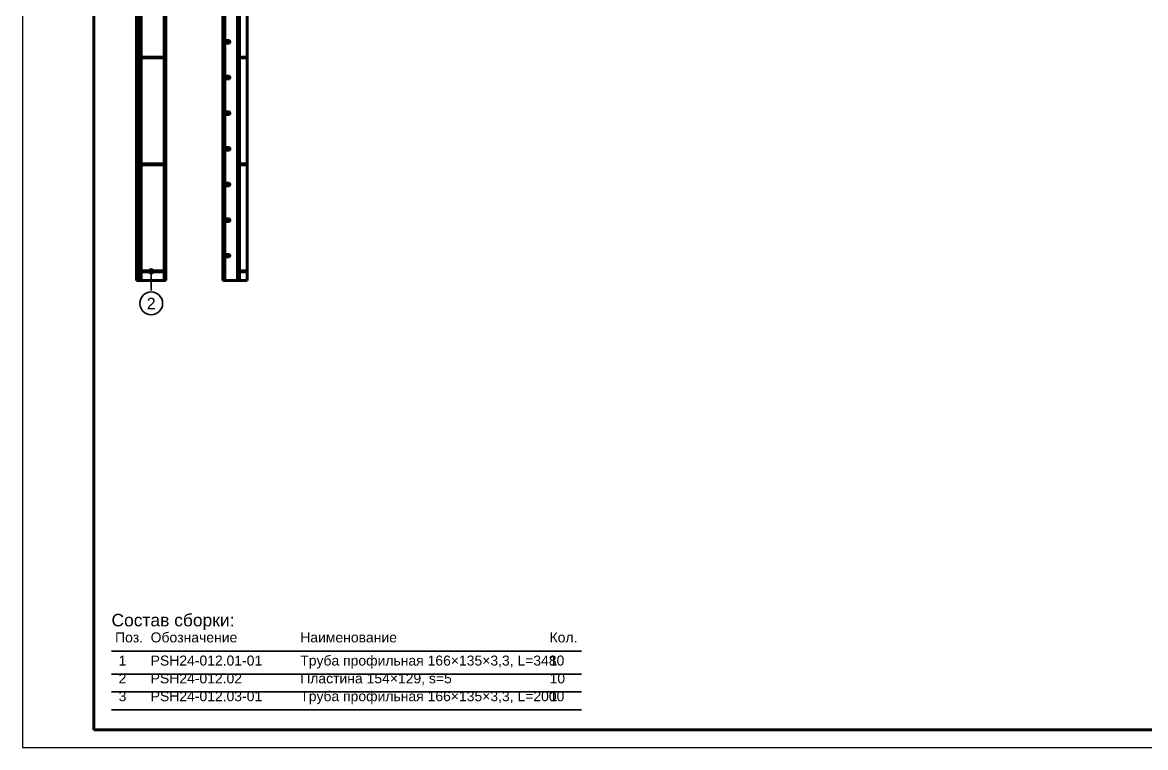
# Model space of a CAD drawing. Header units: millimetres. Extents: x 0 to 599, y 0 to 420.
# Drawn here: x 0 to 315.3, y 0 to 203.4 of the extents above; entities that cross this region are included whole.
import ezdxf
from ezdxf.enums import TextEntityAlignment as Align

# ---------------------------------------------------------------- set-up
doc = ezdxf.new("R2010")
doc.units = ezdxf.units.MM
doc.styles.add('GOST', font='Arial')

msp = doc.modelspace()

# ---------------------------------------------------------------- linework, layer by layer
at = {"color": 1, "lineweight": 70}
for p, q in [((32, 305), (32, 131)), ((32.5, 305), (32.5, 131)), ((33.3, 305), (33.3, 131)), ((40.05, 305), (40.05, 131)), ((40.3, 131), (40.3, 305)), ((60.4, 305), (60.4, 131)), ((60.9, 305), (60.9, 131)), ((39.8, 193.75), (39.8, 223.5)), ((63.05, 223.5), (63.05, 193.75)), ((32, 207.64), (32, 198.36)), ((56.3, 207.64), (56.3, 198.36)), ((56.8, 207.64), (56.8, 198.36)), ((32, 197.64), (32, 188.36)), ((56.3, 198.36), (56.3, 198.36)), ((56.3, 198.36), (56.3, 198.36)), ((56.3, 198.36), (56.3, 198.35)), ((56.3, 198.36), (56.3, 198.36)), ((56.3, 198.36), (56.31, 198.36)), ((56.3, 198.35), (56.3, 198.35)), ((56.3, 198.35), (56.3, 198.34)), ((56.3, 198.34), (56.3, 198.33)), ((56.3, 198.33), (56.3, 198.32)), ((56.3, 198.32), (56.3, 198.3)), ((56.3, 198.3), (56.3, 198.29)), ((56.3, 198.29), (56.3, 198.28)), ((56.3, 198.28), (56.3, 198.26)), ((56.3, 198.26), (56.3, 198.24)), ((56.3, 198.24), (56.3, 198.23)), ((56.3, 198.23), (56.3, 198.21)), ((56.3, 197.79), (56.3, 198.21)), ((56.3, 198.21), (56.55, 198.21)), ((56.3, 197.79), (56.3, 197.77)), ((56.55, 197.79), (56.3, 197.79)), ((56.3, 197.77), (56.3, 197.76)), ((56.3, 197.76), (56.3, 197.74)), ((56.3, 197.74), (56.3, 197.72)), ((56.3, 197.72), (56.3, 197.71)), ((56.3, 197.71), (56.3, 197.7)), ((56.3, 197.7), (56.3, 197.68)), ((56.3, 197.68), (56.3, 197.67)), ((56.3, 197.67), (56.3, 197.66)), ((56.3, 197.66), (56.3, 197.65)), ((56.3, 197.65), (56.3, 197.65)), ((56.3, 197.65), (56.3, 197.64)), ((56.3, 197.64), (56.3, 197.64)), ((56.3, 197.64), (56.3, 197.64)), ((56.31, 197.64), (56.3, 197.64)), ((56.3, 197.64), (56.3, 197.64)), ((56.3, 197.64), (56.3, 188.36)), ((56.31, 198.36), (56.33, 198.36)), ((56.33, 197.64), (56.31, 197.64)), ((56.33, 198.36), (56.35, 198.36)), ((56.35, 197.64), (56.33, 197.64)), ((56.35, 198.36), (56.38, 198.36)), ((56.38, 197.64), (56.35, 197.64)), ((56.38, 198.36), (56.41, 198.36)), ((56.41, 197.64), (56.38, 197.64)), ((56.41, 198.36), (56.45, 198.36)), ((56.45, 197.64), (56.41, 197.64)), ((56.45, 198.36), (56.49, 198.36)), ((56.49, 197.64), (56.45, 197.64)), ((56.49, 198.36), (56.53, 198.36)), ((56.53, 197.64), (56.49, 197.64)), ((56.53, 198.36), (56.58, 198.36)), ((56.58, 197.64), (56.53, 197.64)), ((56.55, 198.35), (56.55, 198.36)), ((56.55, 198.36), (56.55, 198.36)), ((56.55, 198.36), (56.55, 198.36)), ((56.55, 198.34), (56.55, 198.35)), ((56.55, 198.35), (56.55, 198.35)), ((56.55, 198.33), (56.55, 198.34)), ((56.55, 198.32), (56.55, 198.33)), ((56.55, 198.3), (56.55, 198.32)), ((56.55, 198.29), (56.55, 198.3)), ((56.55, 198.28), (56.55, 198.29)), ((56.55, 198.26), (56.55, 198.28)), ((56.55, 198.24), (56.55, 198.26)), ((56.55, 198.23), (56.55, 198.24)), ((56.55, 198.21), (56.55, 198.23)), ((56.55, 198.21), (56.55, 197.79)), ((56.55, 197.77), (56.55, 197.79)), ((56.55, 197.76), (56.55, 197.77)), ((56.55, 197.74), (56.55, 197.76)), ((56.55, 197.72), (56.55, 197.74)), ((56.55, 197.71), (56.55, 197.72)), ((56.55, 197.7), (56.55, 197.71)), ((56.55, 197.68), (56.55, 197.7)), ((56.55, 197.67), (56.55, 197.68)), ((56.55, 197.66), (56.55, 197.67)), ((56.55, 197.65), (56.55, 197.66)), ((56.55, 197.64), (56.55, 197.65)), ((56.55, 197.65), (56.55, 197.65)), ((56.55, 197.64), (56.55, 197.64)), ((56.55, 197.64), (56.55, 197.64)), ((56.58, 198.36), (56.63, 198.36)), ((56.63, 197.64), (56.58, 197.64)), ((56.63, 198.36), (56.69, 198.36)), ((56.69, 197.64), (56.63, 197.64)), ((56.69, 198.36), (56.74, 198.36)), ((56.74, 197.64), (56.69, 197.64)), ((56.74, 198.36), (56.8, 198.36)), ((56.8, 197.64), (56.74, 197.64)), ((56.8, 198.36), (58.1, 198.36)), ((56.8, 197.64), (56.8, 198.36)), ((58.1, 197.64), (56.8, 197.64)), ((56.8, 197.64), (56.8, 188.36)), ((58.1, 198.36), (58.17, 198.27)), ((58.17, 197.73), (58.1, 197.64)), ((58.17, 198.27), (58.22, 198.17)), ((58.22, 197.83), (58.17, 197.73)), ((58.22, 198.17), (58.25, 198.06)), ((58.25, 197.94), (58.22, 197.83)), ((58.25, 198.06), (58.25, 197.94)), ((33.3, 193.75), (33.71, 193.75)), ((33.3, 193.5), (33.71, 193.5)), ((33.71, 193.75), (34.12, 193.75)), ((33.71, 193.5), (34.12, 193.5)), ((34.12, 193.75), (34.52, 193.75)), ((34.12, 193.5), (34.52, 193.5)), ((34.52, 193.75), (34.93, 193.75)), ((34.52, 193.5), (34.93, 193.5)), ((34.93, 193.75), (35.32, 193.75)), ((34.93, 193.5), (35.32, 193.5)), ((35.32, 193.75), (35.71, 193.75)), ((35.32, 193.5), (35.71, 193.5)), ((35.71, 193.75), (36.09, 193.75)), ((35.71, 193.5), (36.09, 193.5)), ((36.09, 193.75), (36.45, 193.75)), ((36.09, 193.5), (36.45, 193.5)), ((36.45, 193.75), (36.81, 193.75)), ((36.45, 193.5), (36.81, 193.5)), ((36.81, 193.75), (37.15, 193.75)), ((36.81, 193.5), (37.15, 193.5)), ((37.15, 193.75), (37.48, 193.75)), ((37.15, 193.5), (37.48, 193.5)), ((37.48, 193.75), (37.79, 193.75)), ((37.48, 193.5), (37.79, 193.5)), ((37.79, 193.75), (38.08, 193.75)), ((37.79, 193.5), (38.08, 193.5)), ((38.08, 193.75), (38.36, 193.75)), ((38.08, 193.5), (38.36, 193.5)), ((38.36, 193.75), (38.38, 193.75)), ((38.36, 193.5), (38.36, 193.75)), ((38.38, 193.5), (38.36, 193.5)), ((38.38, 193.75), (38.4, 193.75)), ((38.4, 193.5), (38.38, 193.5)), ((38.4, 193.75), (38.42, 193.75)), ((38.42, 193.5), (38.4, 193.5)), ((38.42, 193.75), (38.45, 193.75)), ((38.45, 193.5), (38.42, 193.5)), ((38.45, 193.75), (38.47, 193.75)), ((38.47, 193.5), (38.45, 193.5)), ((38.47, 193.75), (38.5, 193.75)), ((38.5, 193.5), (38.47, 193.5)), ((38.5, 193.75), (38.53, 193.75)), ((38.53, 193.5), (38.5, 193.5)), ((38.53, 193.75), (38.56, 193.75)), ((38.56, 193.5), (38.53, 193.5)), ((38.56, 193.75), (38.58, 193.75)), ((38.58, 193.5), (38.56, 193.5)), ((38.58, 193.75), (38.61, 193.75)), ((38.61, 193.5), (38.58, 193.5)), ((38.61, 193.75), (38.65, 193.75)), ((38.65, 193.5), (38.61, 193.5)), ((38.65, 193.75), (38.68, 193.75)), ((38.68, 193.5), (38.65, 193.5)), ((38.68, 193.75), (38.71, 193.75)), ((38.71, 193.5), (38.68, 193.5)), ((38.71, 193.75), (38.74, 193.75)), ((38.74, 193.5), (38.71, 193.5)), ((38.74, 193.75), (39.75, 193.75)), ((38.74, 193.75), (38.74, 193.5)), ((38.74, 193.5), (39.75, 193.5)), ((39.75, 193.75), (39.78, 193.75)), ((39.75, 193.5), (39.75, 193.75)), ((39.78, 193.5), (39.75, 193.5)), ((39.78, 193.75), (39.81, 193.75)), ((39.81, 193.5), (39.78, 193.5)), ((39.8, 163.75), (39.8, 193.5)), ((39.81, 193.75), (39.83, 193.75)), ((39.83, 193.5), (39.81, 193.5)), ((39.83, 193.75), (39.86, 193.75)), ((39.86, 193.5), (39.83, 193.5)), ((39.86, 193.75), (39.88, 193.75)), ((39.88, 193.5), (39.86, 193.5)), ((39.88, 193.75), (39.91, 193.75)), ((39.91, 193.5), (39.88, 193.5)), ((39.91, 193.75), (39.93, 193.75)), ((39.93, 193.5), (39.91, 193.5)), ((39.93, 193.75), (39.95, 193.75)), ((39.95, 193.5), (39.93, 193.5)), ((39.95, 193.75), (39.96, 193.75)), ((39.96, 193.5), (39.95, 193.5)), ((39.96, 193.75), (39.98, 193.75)), ((39.98, 193.5), (39.96, 193.5)), ((39.98, 193.75), (39.99, 193.75)), ((39.99, 193.5), (39.98, 193.5)), ((39.99, 193.75), (39.99, 193.75)), ((39.99, 193.75), (40, 193.75)), ((40, 193.5), (39.99, 193.5)), ((39.99, 193.5), (39.99, 193.5)), ((40, 193.75), (40, 193.75)), ((40, 193.75), (40, 193.5)), ((40, 193.5), (40, 193.5)), ((60.9, 193.75), (60.99, 193.75)), ((60.9, 193.5), (60.99, 193.5)), ((60.99, 193.75), (61.08, 193.75)), ((60.99, 193.5), (61.08, 193.5)), ((61.08, 193.75), (61.18, 193.75)), ((61.08, 193.5), (61.18, 193.5)), ((61.18, 193.75), (61.3, 193.75)), ((61.18, 193.5), (61.3, 193.5)), ((61.3, 193.75), (61.42, 193.75)), ((61.3, 193.5), (61.42, 193.5)), ((61.42, 193.75), (61.55, 193.75)), ((61.42, 193.5), (61.55, 193.5)), ((61.55, 193.75), (61.69, 193.75)), ((61.55, 193.5), (61.69, 193.5)), ((61.69, 193.75), (61.83, 193.75)), ((61.69, 193.5), (61.83, 193.5)), ((61.83, 193.75), (61.99, 193.75)), ((61.83, 193.5), (61.99, 193.5)), ((61.99, 193.75), (62.15, 193.75)), ((61.99, 193.5), (62.15, 193.5)), ((62.15, 193.75), (62.32, 193.75)), ((62.15, 193.5), (62.32, 193.5)), ((62.32, 193.75), (62.5, 193.75)), ((62.32, 193.5), (62.5, 193.5)), ((62.5, 193.75), (62.68, 193.75)), ((62.5, 193.5), (62.68, 193.5)), ((62.68, 193.75), (62.87, 193.75)), ((62.68, 193.5), (62.87, 193.5)), ((62.87, 193.75), (62.9, 193.75)), ((62.87, 193.5), (62.87, 193.75)), ((62.9, 193.5), (62.87, 193.5)), ((62.9, 193.75), (62.92, 193.75)), ((62.92, 193.5), (62.9, 193.5)), ((62.92, 193.75), (62.94, 193.75)), ((62.94, 193.5), (62.92, 193.5)), ((62.94, 193.75), (62.96, 193.75)), ((62.96, 193.5), (62.94, 193.5)), ((62.96, 193.75), (62.97, 193.75)), ((62.97, 193.5), (62.96, 193.5)), ((62.97, 193.75), (62.99, 193.75)), ((62.99, 193.5), (62.97, 193.5)), ((62.99, 193.75), (63, 193.75)), ((63, 193.5), (62.99, 193.5)), ((63, 193.75), (63.02, 193.75)), ((63.02, 193.5), (63, 193.5)), ((63.02, 193.75), (63.03, 193.75)), ((63.03, 193.5), (63.02, 193.5)), ((63.03, 193.75), (63.03, 193.75)), ((63.03, 193.75), (63.04, 193.75)), ((63.04, 193.5), (63.03, 193.5)), ((63.03, 193.5), (63.03, 193.5)), ((63.04, 193.75), (63.05, 193.75)), ((63.05, 193.5), (63.04, 193.5)), ((63.05, 193.75), (63.05, 193.75)), ((63.05, 193.75), (63.05, 193.75)), ((63.05, 193.75), (63.05, 193.5)), ((63.05, 193.5), (63.05, 163.75)), ((63.05, 193.5), (63.05, 193.5)), ((63.05, 193.5), (63.05, 193.5)), ((32, 187.64), (32, 178.36)), ((56.3, 188.36), (56.3, 188.36)), ((56.3, 188.36), (56.3, 188.36)), ((56.3, 188.36), (56.3, 188.35)), ((56.3, 188.36), (56.3, 188.36)), ((56.3, 188.36), (56.31, 188.36)), ((56.3, 188.35), (56.3, 188.35)), ((56.3, 188.35), (56.3, 188.34)), ((56.3, 188.34), (56.3, 188.33)), ((56.3, 188.33), (56.3, 188.32)), ((56.3, 188.32), (56.3, 188.3)), ((56.3, 188.3), (56.3, 188.29)), ((56.3, 188.29), (56.3, 188.28)), ((56.3, 188.28), (56.3, 188.26)), ((56.3, 188.26), (56.3, 188.24)), ((56.3, 188.24), (56.3, 188.23)), ((56.3, 188.23), (56.3, 188.21)), ((56.3, 187.79), (56.3, 188.21)), ((56.3, 188.21), (56.55, 188.21)), ((56.3, 187.79), (56.3, 187.77)), ((56.55, 187.79), (56.3, 187.79)), ((56.3, 187.77), (56.3, 187.76)), ((56.3, 187.76), (56.3, 187.74)), ((56.3, 187.74), (56.3, 187.72)), ((56.3, 187.72), (56.3, 187.71)), ((56.3, 187.71), (56.3, 187.7)), ((56.3, 187.7), (56.3, 187.68)), ((56.3, 187.68), (56.3, 187.67)), ((56.3, 187.67), (56.3, 187.66)), ((56.3, 187.66), (56.3, 187.65)), ((56.3, 187.65), (56.3, 187.65)), ((56.3, 187.65), (56.3, 187.64)), ((56.3, 187.64), (56.3, 187.64)), ((56.3, 187.64), (56.3, 187.64)), ((56.31, 187.64), (56.3, 187.64)), ((56.3, 187.64), (56.3, 187.64)), ((56.3, 187.64), (56.3, 178.36)), ((56.31, 188.36), (56.33, 188.36)), ((56.33, 187.64), (56.31, 187.64)), ((56.33, 188.36), (56.35, 188.36)), ((56.35, 187.64), (56.33, 187.64)), ((56.35, 188.36), (56.38, 188.36)), ((56.38, 187.64), (56.35, 187.64)), ((56.38, 188.36), (56.41, 188.36)), ((56.41, 187.64), (56.38, 187.64)), ((56.41, 188.36), (56.45, 188.36)), ((56.45, 187.64), (56.41, 187.64)), ((56.45, 188.36), (56.49, 188.36)), ((56.49, 187.64), (56.45, 187.64)), ((56.49, 188.36), (56.53, 188.36)), ((56.53, 187.64), (56.49, 187.64)), ((56.53, 188.36), (56.58, 188.36)), ((56.58, 187.64), (56.53, 187.64)), ((56.55, 188.35), (56.55, 188.36)), ((56.55, 188.36), (56.55, 188.36)), ((56.55, 188.36), (56.55, 188.36)), ((56.55, 188.34), (56.55, 188.35)), ((56.55, 188.35), (56.55, 188.35)), ((56.55, 188.33), (56.55, 188.34)), ((56.55, 188.32), (56.55, 188.33)), ((56.55, 188.3), (56.55, 188.32)), ((56.55, 188.29), (56.55, 188.3)), ((56.55, 188.28), (56.55, 188.29)), ((56.55, 188.26), (56.55, 188.28)), ((56.55, 188.24), (56.55, 188.26)), ((56.55, 188.23), (56.55, 188.24)), ((56.55, 188.21), (56.55, 188.23)), ((56.55, 188.21), (56.55, 187.79)), ((56.55, 187.77), (56.55, 187.79)), ((56.55, 187.76), (56.55, 187.77)), ((56.55, 187.74), (56.55, 187.76)), ((56.55, 187.72), (56.55, 187.74)), ((56.55, 187.71), (56.55, 187.72)), ((56.55, 187.7), (56.55, 187.71)), ((56.55, 187.68), (56.55, 187.7)), ((56.55, 187.67), (56.55, 187.68)), ((56.55, 187.66), (56.55, 187.67)), ((56.55, 187.65), (56.55, 187.66)), ((56.55, 187.64), (56.55, 187.65)), ((56.55, 187.65), (56.55, 187.65)), ((56.55, 187.64), (56.55, 187.64)), ((56.55, 187.64), (56.55, 187.64)), ((56.58, 188.36), (56.63, 188.36)), ((56.63, 187.64), (56.58, 187.64)), ((56.63, 188.36), (56.69, 188.36)), ((56.69, 187.64), (56.63, 187.64)), ((56.69, 188.36), (56.74, 188.36)), ((56.74, 187.64), (56.69, 187.64)), ((56.74, 188.36), (56.8, 188.36)), ((56.8, 187.64), (56.74, 187.64)), ((56.8, 188.36), (58.1, 188.36)), ((56.8, 187.64), (56.8, 188.36)), ((58.1, 187.64), (56.8, 187.64)), ((56.8, 187.64), (56.8, 178.36)), ((58.1, 188.36), (58.17, 188.27)), ((58.17, 187.73), (58.1, 187.64)), ((58.17, 188.27), (58.22, 188.17)), ((58.22, 187.83), (58.17, 187.73)), ((58.22, 188.17), (58.25, 188.06)), ((58.25, 187.94), (58.22, 187.83)), ((58.25, 188.06), (58.25, 187.94)), ((32, 177.64), (32, 168.36)), ((56.3, 178.36), (56.3, 178.36)), ((56.3, 178.36), (56.3, 178.36)), ((56.3, 178.36), (56.3, 178.35)), ((56.3, 178.36), (56.3, 178.36)), ((56.3, 178.36), (56.31, 178.36)), ((56.3, 178.35), (56.3, 178.35)), ((56.3, 178.35), (56.3, 178.34)), ((56.3, 178.34), (56.3, 178.33)), ((56.3, 178.33), (56.3, 178.32)), ((56.3, 178.32), (56.3, 178.3)), ((56.3, 178.3), (56.3, 178.29)), ((56.3, 178.29), (56.3, 178.28)), ((56.3, 178.28), (56.3, 178.26)), ((56.3, 178.26), (56.3, 178.24)), ((56.3, 178.24), (56.3, 178.23)), ((56.3, 178.23), (56.3, 178.21)), ((56.3, 177.79), (56.3, 178.21)), ((56.3, 178.21), (56.55, 178.21)), ((56.3, 177.79), (56.3, 177.77)), ((56.55, 177.79), (56.3, 177.79)), ((56.3, 177.77), (56.3, 177.76)), ((56.3, 177.76), (56.3, 177.74)), ((56.3, 177.74), (56.3, 177.72)), ((56.3, 177.72), (56.3, 177.71)), ((56.3, 177.71), (56.3, 177.7)), ((56.3, 177.7), (56.3, 177.68)), ((56.3, 177.68), (56.3, 177.67)), ((56.3, 177.67), (56.3, 177.66)), ((56.3, 177.66), (56.3, 177.65)), ((56.3, 177.65), (56.3, 177.65)), ((56.3, 177.65), (56.3, 177.64)), ((56.3, 177.64), (56.3, 177.64)), ((56.3, 177.64), (56.3, 177.64)), ((56.31, 177.64), (56.3, 177.64)), ((56.3, 177.64), (56.3, 177.64)), ((56.3, 177.64), (56.3, 168.36)), ((56.31, 178.36), (56.33, 178.36)), ((56.33, 177.64), (56.31, 177.64)), ((56.33, 178.36), (56.35, 178.36)), ((56.35, 177.64), (56.33, 177.64)), ((56.35, 178.36), (56.38, 178.36)), ((56.38, 177.64), (56.35, 177.64)), ((56.38, 178.36), (56.41, 178.36)), ((56.41, 177.64), (56.38, 177.64)), ((56.41, 178.36), (56.45, 178.36)), ((56.45, 177.64), (56.41, 177.64)), ((56.45, 178.36), (56.49, 178.36)), ((56.49, 177.64), (56.45, 177.64)), ((56.49, 178.36), (56.53, 178.36)), ((56.53, 177.64), (56.49, 177.64)), ((56.53, 178.36), (56.58, 178.36)), ((56.58, 177.64), (56.53, 177.64)), ((56.55, 178.35), (56.55, 178.36)), ((56.55, 178.36), (56.55, 178.36)), ((56.55, 178.36), (56.55, 178.36)), ((56.55, 178.34), (56.55, 178.35)), ((56.55, 178.35), (56.55, 178.35)), ((56.55, 178.33), (56.55, 178.34)), ((56.55, 178.32), (56.55, 178.33)), ((56.55, 178.3), (56.55, 178.32)), ((56.55, 178.29), (56.55, 178.3)), ((56.55, 178.28), (56.55, 178.29)), ((56.55, 178.26), (56.55, 178.28)), ((56.55, 178.24), (56.55, 178.26)), ((56.55, 178.23), (56.55, 178.24)), ((56.55, 178.21), (56.55, 178.23)), ((56.55, 178.21), (56.55, 177.79)), ((56.55, 177.77), (56.55, 177.79)), ((56.55, 177.76), (56.55, 177.77)), ((56.55, 177.74), (56.55, 177.76)), ((56.55, 177.72), (56.55, 177.74)), ((56.55, 177.71), (56.55, 177.72)), ((56.55, 177.7), (56.55, 177.71)), ((56.55, 177.68), (56.55, 177.7)), ((56.55, 177.67), (56.55, 177.68)), ((56.55, 177.66), (56.55, 177.67)), ((56.55, 177.65), (56.55, 177.66)), ((56.55, 177.64), (56.55, 177.65)), ((56.55, 177.65), (56.55, 177.65)), ((56.55, 177.64), (56.55, 177.64)), ((56.55, 177.64), (56.55, 177.64)), ((56.58, 178.36), (56.63, 178.36)), ((56.63, 177.64), (56.58, 177.64)), ((56.63, 178.36), (56.69, 178.36)), ((56.69, 177.64), (56.63, 177.64)), ((56.69, 178.36), (56.74, 178.36)), ((56.74, 177.64), (56.69, 177.64)), ((56.74, 178.36), (56.8, 178.36)), ((56.8, 177.64), (56.74, 177.64)), ((56.8, 178.36), (58.1, 178.36)), ((56.8, 177.64), (56.8, 178.36)), ((58.1, 177.64), (56.8, 177.64)), ((56.8, 177.64), (56.8, 168.36)), ((58.1, 178.36), (58.17, 178.27)), ((58.17, 177.73), (58.1, 177.64)), ((58.17, 178.27), (58.22, 178.17)), ((58.22, 177.83), (58.17, 177.73)), ((58.22, 178.17), (58.25, 178.06)), ((58.25, 177.94), (58.22, 177.83)), ((58.25, 178.06), (58.25, 177.94)), ((32, 167.64), (32, 158.36)), ((56.3, 168.36), (56.3, 168.36)), ((56.3, 168.36), (56.3, 168.36)), ((56.3, 168.36), (56.3, 168.35)), ((56.3, 168.36), (56.3, 168.36)), ((56.3, 168.36), (56.31, 168.36)), ((56.3, 168.35), (56.3, 168.35)), ((56.3, 168.35), (56.3, 168.34)), ((56.3, 168.34), (56.3, 168.33)), ((56.3, 168.33), (56.3, 168.32)), ((56.3, 168.32), (56.3, 168.3)), ((56.3, 168.3), (56.3, 168.29)), ((56.3, 168.29), (56.3, 168.28)), ((56.3, 168.28), (56.3, 168.26)), ((56.3, 168.26), (56.3, 168.24)), ((56.3, 168.24), (56.3, 168.23)), ((56.3, 168.23), (56.3, 168.21)), ((56.3, 167.79), (56.3, 168.21)), ((56.3, 168.21), (56.55, 168.21)), ((56.3, 167.79), (56.3, 167.77)), ((56.55, 167.79), (56.3, 167.79)), ((56.3, 167.77), (56.3, 167.76)), ((56.3, 167.76), (56.3, 167.74)), ((56.3, 167.74), (56.3, 167.72)), ((56.3, 167.72), (56.3, 167.71)), ((56.3, 167.71), (56.3, 167.7)), ((56.3, 167.7), (56.3, 167.68)), ((56.3, 167.68), (56.3, 167.67)), ((56.3, 167.67), (56.3, 167.66)), ((56.3, 167.66), (56.3, 167.65)), ((56.3, 167.65), (56.3, 167.65)), ((56.3, 167.65), (56.3, 167.64)), ((56.3, 167.64), (56.3, 167.64)), ((56.3, 167.64), (56.3, 167.64)), ((56.31, 167.64), (56.3, 167.64)), ((56.3, 167.64), (56.3, 167.64)), ((56.3, 167.64), (56.3, 158.36)), ((56.31, 168.36), (56.33, 168.36)), ((56.33, 167.64), (56.31, 167.64)), ((56.33, 168.36), (56.35, 168.36)), ((56.35, 167.64), (56.33, 167.64)), ((56.35, 168.36), (56.38, 168.36)), ((56.38, 167.64), (56.35, 167.64)), ((56.38, 168.36), (56.41, 168.36)), ((56.41, 167.64), (56.38, 167.64)), ((56.41, 168.36), (56.45, 168.36)), ((56.45, 167.64), (56.41, 167.64)), ((56.45, 168.36), (56.49, 168.36)), ((56.49, 167.64), (56.45, 167.64)), ((56.49, 168.36), (56.53, 168.36)), ((56.53, 167.64), (56.49, 167.64)), ((56.53, 168.36), (56.58, 168.36)), ((56.58, 167.64), (56.53, 167.64)), ((56.55, 168.35), (56.55, 168.36)), ((56.55, 168.36), (56.55, 168.36)), ((56.55, 168.36), (56.55, 168.36)), ((56.55, 168.34), (56.55, 168.35)), ((56.55, 168.35), (56.55, 168.35)), ((56.55, 168.33), (56.55, 168.34)), ((56.55, 168.32), (56.55, 168.33)), ((56.55, 168.3), (56.55, 168.32)), ((56.55, 168.29), (56.55, 168.3)), ((56.55, 168.28), (56.55, 168.29)), ((56.55, 168.26), (56.55, 168.28)), ((56.55, 168.24), (56.55, 168.26)), ((56.55, 168.23), (56.55, 168.24)), ((56.55, 168.21), (56.55, 168.23)), ((56.55, 168.21), (56.55, 167.79)), ((56.55, 167.77), (56.55, 167.79)), ((56.55, 167.76), (56.55, 167.77)), ((56.55, 167.74), (56.55, 167.76)), ((56.55, 167.72), (56.55, 167.74)), ((56.55, 167.71), (56.55, 167.72)), ((56.55, 167.7), (56.55, 167.71)), ((56.55, 167.68), (56.55, 167.7)), ((56.55, 167.67), (56.55, 167.68)), ((56.55, 167.66), (56.55, 167.67)), ((56.55, 167.65), (56.55, 167.66)), ((56.55, 167.64), (56.55, 167.65)), ((56.55, 167.65), (56.55, 167.65)), ((56.55, 167.64), (56.55, 167.64)), ((56.55, 167.64), (56.55, 167.64)), ((56.58, 168.36), (56.63, 168.36)), ((56.63, 167.64), (56.58, 167.64)), ((56.63, 168.36), (56.69, 168.36)), ((56.69, 167.64), (56.63, 167.64)), ((56.69, 168.36), (56.74, 168.36)), ((56.74, 167.64), (56.69, 167.64)), ((56.74, 168.36), (56.8, 168.36)), ((56.8, 167.64), (56.74, 167.64)), ((56.8, 168.36), (58.1, 168.36)), ((56.8, 167.64), (56.8, 168.36)), ((58.1, 167.64), (56.8, 167.64)), ((56.8, 167.64), (56.8, 158.36)), ((58.1, 168.36), (58.17, 168.27)), ((58.17, 167.73), (58.1, 167.64)), ((58.17, 168.27), (58.22, 168.17)), ((58.22, 167.83), (58.17, 167.73)), ((58.22, 168.17), (58.25, 168.06)), ((58.25, 167.94), (58.22, 167.83)), ((58.25, 168.06), (58.25, 167.94)), ((33.3, 163.75), (33.71, 163.75)), ((33.3, 163.5), (33.71, 163.5)), ((33.71, 163.75), (34.12, 163.75)), ((33.71, 163.5), (34.12, 163.5)), ((34.12, 163.75), (34.52, 163.75)), ((34.12, 163.5), (34.52, 163.5)), ((34.52, 163.75), (34.93, 163.75)), ((34.52, 163.5), (34.93, 163.5)), ((34.93, 163.75), (35.32, 163.75)), ((34.93, 163.5), (35.32, 163.5)), ((35.32, 163.75), (35.71, 163.75)), ((35.32, 163.5), (35.71, 163.5)), ((35.71, 163.75), (36.09, 163.75)), ((35.71, 163.5), (36.09, 163.5)), ((36.09, 163.75), (36.45, 163.75)), ((36.09, 163.5), (36.45, 163.5)), ((36.45, 163.75), (36.81, 163.75)), ((36.45, 163.5), (36.81, 163.5)), ((36.81, 163.75), (37.15, 163.75)), ((36.81, 163.5), (37.15, 163.5)), ((37.15, 163.75), (37.48, 163.75)), ((37.15, 163.5), (37.48, 163.5)), ((37.48, 163.75), (37.79, 163.75)), ((37.48, 163.5), (37.79, 163.5)), ((37.79, 163.75), (38.08, 163.75)), ((37.79, 163.5), (38.08, 163.5)), ((38.08, 163.75), (38.36, 163.75)), ((38.08, 163.5), (38.36, 163.5)), ((38.36, 163.75), (38.38, 163.75)), ((38.36, 163.5), (38.36, 163.75)), ((38.38, 163.5), (38.36, 163.5)), ((38.38, 163.75), (38.4, 163.75)), ((38.4, 163.5), (38.38, 163.5)), ((38.4, 163.75), (38.42, 163.75)), ((38.42, 163.5), (38.4, 163.5)), ((38.42, 163.75), (38.45, 163.75)), ((38.45, 163.5), (38.42, 163.5)), ((38.45, 163.75), (38.47, 163.75)), ((38.47, 163.5), (38.45, 163.5)), ((38.47, 163.75), (38.5, 163.75)), ((38.5, 163.5), (38.47, 163.5)), ((38.5, 163.75), (38.53, 163.75)), ((38.53, 163.5), (38.5, 163.5)), ((38.53, 163.75), (38.56, 163.75)), ((38.56, 163.5), (38.53, 163.5)), ((38.56, 163.75), (38.58, 163.75)), ((38.58, 163.5), (38.56, 163.5)), ((38.58, 163.75), (38.61, 163.75)), ((38.61, 163.5), (38.58, 163.5)), ((38.61, 163.75), (38.65, 163.75)), ((38.65, 163.5), (38.61, 163.5)), ((38.65, 163.75), (38.68, 163.75)), ((38.68, 163.5), (38.65, 163.5)), ((38.68, 163.75), (38.71, 163.75)), ((38.71, 163.5), (38.68, 163.5)), ((38.71, 163.75), (38.74, 163.75)), ((38.74, 163.5), (38.71, 163.5)), ((38.74, 163.75), (39.75, 163.75)), ((38.74, 163.75), (38.74, 163.5)), ((38.74, 163.5), (39.75, 163.5)), ((39.75, 163.75), (39.78, 163.75)), ((39.75, 163.5), (39.75, 163.75)), ((39.78, 163.5), (39.75, 163.5)), ((39.78, 163.75), (39.81, 163.75)), ((39.81, 163.5), (39.78, 163.5)), ((39.8, 133.75), (39.8, 163.5)), ((39.81, 163.75), (39.83, 163.75)), ((39.83, 163.5), (39.81, 163.5)), ((39.83, 163.75), (39.86, 163.75)), ((39.86, 163.5), (39.83, 163.5)), ((39.86, 163.75), (39.88, 163.75)), ((39.88, 163.5), (39.86, 163.5)), ((39.88, 163.75), (39.91, 163.75)), ((39.91, 163.5), (39.88, 163.5)), ((39.91, 163.75), (39.93, 163.75)), ((39.93, 163.5), (39.91, 163.5)), ((39.93, 163.75), (39.95, 163.75)), ((39.95, 163.5), (39.93, 163.5)), ((39.95, 163.75), (39.96, 163.75)), ((39.96, 163.5), (39.95, 163.5)), ((39.96, 163.75), (39.98, 163.75)), ((39.98, 163.5), (39.96, 163.5)), ((39.98, 163.75), (39.99, 163.75)), ((39.99, 163.5), (39.98, 163.5)), ((39.99, 163.75), (39.99, 163.75)), ((39.99, 163.75), (40, 163.75)), ((40, 163.5), (39.99, 163.5)), ((39.99, 163.5), (39.99, 163.5)), ((40, 163.75), (40, 163.75)), ((40, 163.75), (40, 163.5)), ((40, 163.5), (40, 163.5)), ((60.9, 163.75), (60.99, 163.75)), ((60.9, 163.5), (60.99, 163.5)), ((60.99, 163.75), (61.08, 163.75)), ((60.99, 163.5), (61.08, 163.5)), ((61.08, 163.75), (61.18, 163.75)), ((61.08, 163.5), (61.18, 163.5)), ((61.18, 163.75), (61.3, 163.75)), ((61.18, 163.5), (61.3, 163.5)), ((61.3, 163.75), (61.42, 163.75)), ((61.3, 163.5), (61.42, 163.5)), ((61.42, 163.75), (61.55, 163.75)), ((61.42, 163.5), (61.55, 163.5)), ((61.55, 163.75), (61.69, 163.75)), ((61.55, 163.5), (61.69, 163.5)), ((61.69, 163.75), (61.83, 163.75)), ((61.69, 163.5), (61.83, 163.5)), ((61.83, 163.75), (61.99, 163.75)), ((61.83, 163.5), (61.99, 163.5)), ((61.99, 163.75), (62.15, 163.75)), ((61.99, 163.5), (62.15, 163.5)), ((62.15, 163.75), (62.32, 163.75)), ((62.15, 163.5), (62.32, 163.5)), ((62.32, 163.75), (62.5, 163.75)), ((62.32, 163.5), (62.5, 163.5)), ((62.5, 163.75), (62.68, 163.75)), ((62.5, 163.5), (62.68, 163.5)), ((62.68, 163.75), (62.87, 163.75)), ((62.68, 163.5), (62.87, 163.5)), ((62.87, 163.75), (62.9, 163.75)), ((62.87, 163.5), (62.87, 163.75)), ((62.9, 163.5), (62.87, 163.5)), ((62.9, 163.75), (62.92, 163.75)), ((62.92, 163.5), (62.9, 163.5)), ((62.92, 163.75), (62.94, 163.75)), ((62.94, 163.5), (62.92, 163.5)), ((62.94, 163.75), (62.96, 163.75)), ((62.96, 163.5), (62.94, 163.5)), ((62.96, 163.75), (62.97, 163.75)), ((62.97, 163.5), (62.96, 163.5)), ((62.97, 163.75), (62.99, 163.75)), ((62.99, 163.5), (62.97, 163.5)), ((62.99, 163.75), (63, 163.75)), ((63, 163.5), (62.99, 163.5)), ((63, 163.75), (63.02, 163.75)), ((63.02, 163.5), (63, 163.5)), ((63.02, 163.75), (63.03, 163.75)), ((63.03, 163.5), (63.02, 163.5)), ((63.03, 163.75), (63.03, 163.75)), ((63.03, 163.75), (63.04, 163.75)), ((63.04, 163.5), (63.03, 163.5)), ((63.03, 163.5), (63.03, 163.5)), ((63.04, 163.75), (63.05, 163.75)), ((63.05, 163.5), (63.04, 163.5)), ((63.05, 163.75), (63.05, 163.75)), ((63.05, 163.75), (63.05, 163.75)), ((63.05, 163.75), (63.05, 163.5)), ((63.05, 163.5), (63.05, 133.75)), ((63.05, 163.5), (63.05, 163.5)), ((63.05, 163.5), (63.05, 163.5)), ((56.3, 158.36), (56.3, 158.36)), ((56.3, 158.36), (56.3, 158.36)), ((56.3, 158.36), (56.3, 158.35)), ((56.3, 158.36), (56.3, 158.36)), ((56.3, 158.36), (56.31, 158.36)), ((56.3, 158.35), (56.3, 158.35)), ((56.3, 158.35), (56.3, 158.34)), ((56.3, 158.34), (56.3, 158.33)), ((56.3, 158.33), (56.3, 158.32)), ((56.3, 158.32), (56.3, 158.3)), ((56.3, 158.3), (56.3, 158.29)), ((56.3, 158.29), (56.3, 158.28)), ((56.3, 158.28), (56.3, 158.26)), ((56.3, 158.26), (56.3, 158.24)), ((56.3, 158.24), (56.3, 158.23)), ((56.3, 158.23), (56.3, 158.21)), ((56.3, 157.79), (56.3, 158.21)), ((56.3, 158.21), (56.55, 158.21)), ((56.3, 157.79), (56.3, 157.77)), ((56.55, 157.79), (56.3, 157.79)), ((56.3, 157.77), (56.3, 157.76)), ((56.3, 157.76), (56.3, 157.74)), ((56.3, 157.74), (56.3, 157.72)), ((56.3, 157.72), (56.3, 157.71)), ((56.3, 157.71), (56.3, 157.7)), ((56.3, 157.7), (56.3, 157.68)), ((56.3, 157.68), (56.3, 157.67)), ((56.3, 157.67), (56.3, 157.66)), ((56.31, 158.36), (56.33, 158.36)), ((56.33, 158.36), (56.35, 158.36)), ((56.35, 158.36), (56.38, 158.36)), ((56.38, 158.36), (56.41, 158.36)), ((56.41, 158.36), (56.45, 158.36)), ((56.45, 158.36), (56.49, 158.36)), ((56.49, 158.36), (56.53, 158.36)), ((56.53, 158.36), (56.58, 158.36)), ((56.55, 158.35), (56.55, 158.36)), ((56.55, 158.36), (56.55, 158.36)), ((56.55, 158.36), (56.55, 158.36)), ((56.55, 158.34), (56.55, 158.35)), ((56.55, 158.35), (56.55, 158.35)), ((56.55, 158.33), (56.55, 158.34)), ((56.55, 158.32), (56.55, 158.33)), ((56.55, 158.3), (56.55, 158.32)), ((56.55, 158.29), (56.55, 158.3)), ((56.55, 158.28), (56.55, 158.29)), ((56.55, 158.26), (56.55, 158.28)), ((56.55, 158.24), (56.55, 158.26)), ((56.55, 158.23), (56.55, 158.24)), ((56.55, 158.21), (56.55, 158.23)), ((56.55, 158.21), (56.55, 157.79)), ((56.55, 157.77), (56.55, 157.79)), ((56.55, 157.76), (56.55, 157.77)), ((56.55, 157.74), (56.55, 157.76)), ((56.55, 157.72), (56.55, 157.74)), ((56.55, 157.71), (56.55, 157.72)), ((56.55, 157.7), (56.55, 157.71)), ((56.55, 157.68), (56.55, 157.7)), ((56.55, 157.67), (56.55, 157.68)), ((56.55, 157.66), (56.55, 157.67)), ((56.58, 158.36), (56.63, 158.36)), ((56.63, 158.36), (56.69, 158.36)), ((56.69, 158.36), (56.74, 158.36)), ((56.74, 158.36), (56.8, 158.36)), ((56.8, 158.36), (58.1, 158.36)), ((56.8, 157.64), (56.8, 158.36)), ((58.1, 158.36), (58.17, 158.27)), ((58.17, 157.73), (58.1, 157.64)), ((58.17, 158.27), (58.22, 158.17)), ((58.22, 157.83), (58.17, 157.73)), ((58.22, 158.17), (58.25, 158.06)), ((58.25, 157.94), (58.22, 157.83)), ((58.25, 158.06), (58.25, 157.94)), ((32, 157.64), (32, 148.36)), ((56.3, 157.66), (56.3, 157.65)), ((56.3, 157.65), (56.3, 157.65)), ((56.3, 157.65), (56.3, 157.64)), ((56.3, 157.64), (56.3, 157.64)), ((56.3, 157.64), (56.3, 157.64)), ((56.31, 157.64), (56.3, 157.64)), ((56.3, 157.64), (56.3, 157.64)), ((56.3, 157.64), (56.3, 148.36)), ((56.33, 157.64), (56.31, 157.64)), ((56.35, 157.64), (56.33, 157.64)), ((56.38, 157.64), (56.35, 157.64)), ((56.41, 157.64), (56.38, 157.64)), ((56.45, 157.64), (56.41, 157.64)), ((56.49, 157.64), (56.45, 157.64)), ((56.53, 157.64), (56.49, 157.64)), ((56.58, 157.64), (56.53, 157.64)), ((56.55, 157.65), (56.55, 157.66)), ((56.55, 157.64), (56.55, 157.65)), ((56.55, 157.65), (56.55, 157.65)), ((56.55, 157.64), (56.55, 157.64)), ((56.55, 157.64), (56.55, 157.64)), ((56.63, 157.64), (56.58, 157.64)), ((56.69, 157.64), (56.63, 157.64)), ((56.74, 157.64), (56.69, 157.64)), ((56.8, 157.64), (56.74, 157.64)), ((58.1, 157.64), (56.8, 157.64)), ((56.8, 157.64), (56.8, 148.36)), ((56.3, 148.36), (56.3, 148.36)), ((56.3, 148.36), (56.3, 148.36)), ((56.3, 148.36), (56.3, 148.35)), ((56.3, 148.36), (56.3, 148.36)), ((56.3, 148.36), (56.31, 148.36)), ((56.3, 148.35), (56.3, 148.35)), ((56.3, 148.35), (56.3, 148.34)), ((56.3, 148.34), (56.3, 148.33)), ((56.3, 148.33), (56.3, 148.32)), ((56.3, 148.32), (56.3, 148.3)), ((56.3, 148.3), (56.3, 148.29)), ((56.3, 148.29), (56.3, 148.28)), ((56.3, 148.28), (56.3, 148.26)), ((56.3, 148.26), (56.3, 148.24)), ((56.3, 148.24), (56.3, 148.23)), ((56.3, 148.23), (56.3, 148.21)), ((56.3, 147.79), (56.3, 148.21)), ((56.3, 148.21), (56.55, 148.21)), ((56.31, 148.36), (56.33, 148.36)), ((56.33, 148.36), (56.35, 148.36)), ((56.35, 148.36), (56.38, 148.36)), ((56.38, 148.36), (56.41, 148.36)), ((56.41, 148.36), (56.45, 148.36)), ((56.45, 148.36), (56.49, 148.36)), ((56.49, 148.36), (56.53, 148.36)), ((56.53, 148.36), (56.58, 148.36)), ((56.55, 148.35), (56.55, 148.36)), ((56.55, 148.36), (56.55, 148.36)), ((56.55, 148.36), (56.55, 148.36)), ((56.55, 148.34), (56.55, 148.35)), ((56.55, 148.35), (56.55, 148.35)), ((56.55, 148.33), (56.55, 148.34)), ((56.55, 148.32), (56.55, 148.33)), ((56.55, 148.3), (56.55, 148.32)), ((56.55, 148.29), (56.55, 148.3)), ((56.55, 148.28), (56.55, 148.29)), ((56.55, 148.26), (56.55, 148.28)), ((56.55, 148.24), (56.55, 148.26)), ((56.55, 148.23), (56.55, 148.24)), ((56.55, 148.21), (56.55, 148.23)), ((56.55, 148.21), (56.55, 147.79)), ((56.58, 148.36), (56.63, 148.36)), ((56.63, 148.36), (56.69, 148.36)), ((56.69, 148.36), (56.74, 148.36)), ((56.74, 148.36), (56.8, 148.36)), ((56.8, 148.36), (58.1, 148.36)), ((56.8, 147.64), (56.8, 148.36)), ((58.1, 148.36), (58.17, 148.27)), ((58.17, 148.27), (58.22, 148.17)), ((32, 147.64), (32, 138.36)), ((56.3, 147.79), (56.3, 147.77)), ((56.55, 147.79), (56.3, 147.79)), ((56.3, 147.77), (56.3, 147.76)), ((56.3, 147.76), (56.3, 147.74)), ((56.3, 147.74), (56.3, 147.72)), ((56.3, 147.72), (56.3, 147.71)), ((56.3, 147.71), (56.3, 147.7)), ((56.3, 147.7), (56.3, 147.68)), ((56.3, 147.68), (56.3, 147.67)), ((56.3, 147.67), (56.3, 147.66)), ((56.3, 147.66), (56.3, 147.65)), ((56.3, 147.65), (56.3, 147.65)), ((56.3, 147.65), (56.3, 147.64)), ((56.3, 147.64), (56.3, 147.64)), ((56.3, 147.64), (56.3, 147.64)), ((56.31, 147.64), (56.3, 147.64)), ((56.3, 147.64), (56.3, 147.64)), ((56.3, 147.64), (56.3, 138.36)), ((56.33, 147.64), (56.31, 147.64)), ((56.35, 147.64), (56.33, 147.64)), ((56.38, 147.64), (56.35, 147.64)), ((56.41, 147.64), (56.38, 147.64)), ((56.45, 147.64), (56.41, 147.64)), ((56.49, 147.64), (56.45, 147.64)), ((56.53, 147.64), (56.49, 147.64)), ((56.58, 147.64), (56.53, 147.64)), ((56.55, 147.77), (56.55, 147.79)), ((56.55, 147.76), (56.55, 147.77)), ((56.55, 147.74), (56.55, 147.76)), ((56.55, 147.72), (56.55, 147.74)), ((56.55, 147.71), (56.55, 147.72)), ((56.55, 147.7), (56.55, 147.71)), ((56.55, 147.68), (56.55, 147.7)), ((56.55, 147.67), (56.55, 147.68)), ((56.55, 147.66), (56.55, 147.67)), ((56.55, 147.65), (56.55, 147.66)), ((56.55, 147.64), (56.55, 147.65)), ((56.55, 147.65), (56.55, 147.65)), ((56.55, 147.64), (56.55, 147.64)), ((56.55, 147.64), (56.55, 147.64)), ((56.63, 147.64), (56.58, 147.64)), ((56.69, 147.64), (56.63, 147.64)), ((56.74, 147.64), (56.69, 147.64)), ((56.8, 147.64), (56.74, 147.64)), ((58.1, 147.64), (56.8, 147.64)), ((56.8, 147.64), (56.8, 138.36)), ((58.17, 147.73), (58.1, 147.64)), ((58.22, 147.83), (58.17, 147.73)), ((58.22, 148.17), (58.25, 148.06)), ((58.25, 147.94), (58.22, 147.83)), ((58.25, 148.06), (58.25, 147.94)), ((32, 137.64), (32, 131)), ((56.3, 138.36), (56.3, 138.36)), ((56.3, 138.36), (56.3, 138.36)), ((56.3, 138.36), (56.3, 138.35)), ((56.3, 138.36), (56.3, 138.36)), ((56.3, 138.36), (56.31, 138.36)), ((56.3, 138.35), (56.3, 138.35)), ((56.3, 138.35), (56.3, 138.34)), ((56.3, 138.34), (56.3, 138.33)), ((56.3, 138.33), (56.3, 138.32)), ((56.3, 138.32), (56.3, 138.3)), ((56.3, 138.3), (56.3, 138.29)), ((56.3, 138.29), (56.3, 138.28)), ((56.3, 138.28), (56.3, 138.26)), ((56.3, 138.26), (56.3, 138.24)), ((56.3, 138.24), (56.3, 138.23)), ((56.3, 138.23), (56.3, 138.21)), ((56.3, 137.79), (56.3, 138.21)), ((56.3, 138.21), (56.55, 138.21)), ((56.3, 137.79), (56.3, 137.77)), ((56.55, 137.79), (56.3, 137.79)), ((56.3, 137.77), (56.3, 137.76)), ((56.3, 137.76), (56.3, 137.74)), ((56.3, 137.74), (56.3, 137.72)), ((56.3, 137.72), (56.3, 137.71)), ((56.3, 137.71), (56.3, 137.7)), ((56.3, 137.7), (56.3, 137.68)), ((56.3, 137.68), (56.3, 137.67)), ((56.3, 137.67), (56.3, 137.66)), ((56.3, 137.66), (56.3, 137.65)), ((56.3, 137.65), (56.3, 137.65)), ((56.3, 137.65), (56.3, 137.64)), ((56.3, 137.64), (56.3, 137.64)), ((56.3, 137.64), (56.3, 137.64)), ((56.3, 137.64), (56.3, 131)), ((56.31, 137.64), (56.3, 137.64)), ((56.3, 137.64), (56.3, 137.64)), ((56.31, 138.36), (56.33, 138.36)), ((56.33, 137.64), (56.31, 137.64)), ((56.33, 138.36), (56.35, 138.36)), ((56.35, 137.64), (56.33, 137.64)), ((56.35, 138.36), (56.38, 138.36)), ((56.38, 137.64), (56.35, 137.64)), ((56.38, 138.36), (56.41, 138.36)), ((56.41, 137.64), (56.38, 137.64)), ((56.41, 138.36), (56.45, 138.36)), ((56.45, 137.64), (56.41, 137.64)), ((56.45, 138.36), (56.49, 138.36)), ((56.49, 137.64), (56.45, 137.64)), ((56.49, 138.36), (56.53, 138.36)), ((56.53, 137.64), (56.49, 137.64)), ((56.53, 138.36), (56.58, 138.36)), ((56.58, 137.64), (56.53, 137.64)), ((56.55, 138.35), (56.55, 138.36)), ((56.55, 138.36), (56.55, 138.36)), ((56.55, 138.36), (56.55, 138.36)), ((56.55, 138.34), (56.55, 138.35)), ((56.55, 138.35), (56.55, 138.35)), ((56.55, 138.33), (56.55, 138.34)), ((56.55, 138.32), (56.55, 138.33)), ((56.55, 138.3), (56.55, 138.32)), ((56.55, 138.29), (56.55, 138.3)), ((56.55, 138.28), (56.55, 138.29)), ((56.55, 138.26), (56.55, 138.28)), ((56.55, 138.24), (56.55, 138.26)), ((56.55, 138.23), (56.55, 138.24)), ((56.55, 138.21), (56.55, 138.23)), ((56.55, 138.21), (56.55, 137.79)), ((56.55, 137.77), (56.55, 137.79)), ((56.55, 137.76), (56.55, 137.77)), ((56.55, 137.74), (56.55, 137.76)), ((56.55, 137.72), (56.55, 137.74)), ((56.55, 137.71), (56.55, 137.72)), ((56.55, 137.7), (56.55, 137.71)), ((56.55, 137.68), (56.55, 137.7)), ((56.55, 137.67), (56.55, 137.68)), ((56.55, 137.66), (56.55, 137.67)), ((56.55, 137.65), (56.55, 137.66)), ((56.55, 137.64), (56.55, 137.65)), ((56.55, 137.65), (56.55, 137.65)), ((56.55, 137.64), (56.55, 137.64)), ((56.55, 137.64), (56.55, 137.64)), ((56.58, 138.36), (56.63, 138.36)), ((56.63, 137.64), (56.58, 137.64)), ((56.63, 138.36), (56.69, 138.36)), ((56.69, 137.64), (56.63, 137.64)), ((56.69, 138.36), (56.74, 138.36)), ((56.74, 137.64), (56.69, 137.64)), ((56.74, 138.36), (56.8, 138.36)), ((56.8, 137.64), (56.74, 137.64)), ((56.8, 138.36), (58.1, 138.36)), ((56.8, 137.64), (56.8, 138.36)), ((58.1, 137.64), (56.8, 137.64)), ((56.8, 137.64), (56.8, 131)), ((58.1, 138.36), (58.17, 138.27)), ((58.17, 137.73), (58.1, 137.64)), ((58.17, 138.27), (58.22, 138.17)), ((58.22, 137.83), (58.17, 137.73)), ((58.22, 138.17), (58.25, 138.06)), ((58.25, 137.94), (58.22, 137.83)), ((58.25, 138.06), (58.25, 137.94)), ((33.3, 133.75), (33.71, 133.75)), ((33.3, 133.5), (33.71, 133.5)), ((33.71, 133.75), (34.12, 133.75)), ((33.71, 133.5), (34.12, 133.5)), ((34.12, 133.75), (34.52, 133.75)), ((34.12, 133.5), (34.52, 133.5)), ((34.52, 133.75), (34.93, 133.75)), ((34.52, 133.5), (34.93, 133.5)), ((34.93, 133.75), (35.32, 133.75)), ((34.93, 133.5), (35.32, 133.5)), ((35.32, 133.75), (35.71, 133.75)), ((35.32, 133.5), (35.71, 133.5)), ((35.71, 133.75), (36.09, 133.75)), ((35.71, 133.5), (36.09, 133.5)), ((36.09, 133.75), (36.45, 133.75)), ((36.09, 133.5), (36.45, 133.5)), ((36.45, 133.75), (36.81, 133.75)), ((36.45, 133.5), (36.81, 133.5)), ((36.81, 133.75), (37.15, 133.75)), ((36.81, 133.5), (37.15, 133.5)), ((37.15, 133.75), (37.48, 133.75)), ((37.15, 133.5), (37.48, 133.5)), ((37.48, 133.75), (37.79, 133.75)), ((37.48, 133.5), (37.79, 133.5)), ((37.79, 133.75), (38.08, 133.75)), ((37.79, 133.5), (38.08, 133.5)), ((38.08, 133.75), (38.36, 133.75)), ((38.08, 133.5), (38.36, 133.5)), ((38.36, 133.75), (38.38, 133.75)), ((38.36, 133.5), (38.36, 133.75)), ((38.38, 133.5), (38.36, 133.5)), ((38.38, 133.75), (38.4, 133.75)), ((38.4, 133.5), (38.38, 133.5)), ((38.4, 133.75), (38.42, 133.75)), ((38.42, 133.5), (38.4, 133.5)), ((38.42, 133.75), (38.45, 133.75)), ((38.45, 133.5), (38.42, 133.5)), ((38.45, 133.75), (38.47, 133.75)), ((38.47, 133.5), (38.45, 133.5)), ((38.47, 133.75), (38.5, 133.75)), ((38.5, 133.5), (38.47, 133.5)), ((38.5, 133.75), (38.53, 133.75)), ((38.53, 133.5), (38.5, 133.5)), ((38.53, 133.75), (38.56, 133.75)), ((38.56, 133.5), (38.53, 133.5)), ((38.56, 133.75), (38.58, 133.75)), ((38.58, 133.5), (38.56, 133.5)), ((38.58, 133.75), (38.61, 133.75)), ((38.61, 133.5), (38.58, 133.5)), ((38.61, 133.75), (38.65, 133.75)), ((38.65, 133.5), (38.61, 133.5)), ((38.65, 133.75), (38.68, 133.75)), ((38.68, 133.5), (38.65, 133.5)), ((38.68, 133.75), (38.71, 133.75)), ((38.71, 133.5), (38.68, 133.5)), ((38.71, 133.75), (38.74, 133.75)), ((38.74, 133.5), (38.71, 133.5)), ((38.74, 133.75), (39.75, 133.75)), ((38.74, 133.75), (38.74, 133.5)), ((38.74, 133.5), (39.75, 133.5)), ((39.75, 133.75), (39.78, 133.75)), ((39.75, 133.5), (39.75, 133.75)), ((39.78, 133.5), (39.75, 133.5)), ((39.78, 133.75), (39.81, 133.75)), ((39.81, 133.5), (39.78, 133.5)), ((39.8, 131), (39.8, 133.5)), ((39.81, 133.75), (39.83, 133.75)), ((39.83, 133.5), (39.81, 133.5)), ((39.83, 133.75), (39.86, 133.75)), ((39.86, 133.5), (39.83, 133.5)), ((39.86, 133.75), (39.88, 133.75)), ((39.88, 133.5), (39.86, 133.5)), ((39.88, 133.75), (39.91, 133.75)), ((39.91, 133.5), (39.88, 133.5)), ((39.91, 133.75), (39.93, 133.75)), ((39.93, 133.5), (39.91, 133.5)), ((39.93, 133.75), (39.95, 133.75)), ((39.95, 133.5), (39.93, 133.5)), ((39.95, 133.75), (39.96, 133.75)), ((39.96, 133.5), (39.95, 133.5)), ((39.96, 133.75), (39.98, 133.75)), ((39.98, 133.5), (39.96, 133.5)), ((39.98, 133.75), (39.99, 133.75)), ((39.99, 133.5), (39.98, 133.5)), ((39.99, 133.75), (39.99, 133.75)), ((39.99, 133.75), (40, 133.75)), ((40, 133.5), (39.99, 133.5)), ((39.99, 133.5), (39.99, 133.5)), ((40, 133.75), (40, 133.75)), ((40, 133.75), (40, 133.5)), ((40, 133.5), (40, 133.5)), ((60.9, 133.75), (60.99, 133.75)), ((60.9, 133.5), (60.99, 133.5)), ((60.99, 133.75), (61.08, 133.75)), ((60.99, 133.5), (61.08, 133.5)), ((61.08, 133.75), (61.18, 133.75)), ((61.08, 133.5), (61.18, 133.5)), ((61.18, 133.75), (61.3, 133.75)), ((61.18, 133.5), (61.3, 133.5)), ((61.3, 133.75), (61.42, 133.75)), ((61.3, 133.5), (61.42, 133.5)), ((61.42, 133.75), (61.55, 133.75)), ((61.42, 133.5), (61.55, 133.5)), ((61.55, 133.75), (61.69, 133.75)), ((61.55, 133.5), (61.69, 133.5)), ((61.69, 133.75), (61.83, 133.75)), ((61.69, 133.5), (61.83, 133.5)), ((61.83, 133.75), (61.99, 133.75)), ((61.83, 133.5), (61.99, 133.5)), ((61.99, 133.75), (62.15, 133.75)), ((61.99, 133.5), (62.15, 133.5)), ((62.15, 133.75), (62.32, 133.75)), ((62.15, 133.5), (62.32, 133.5)), ((62.32, 133.75), (62.5, 133.75)), ((62.32, 133.5), (62.5, 133.5)), ((62.5, 133.75), (62.68, 133.75)), ((62.5, 133.5), (62.68, 133.5)), ((62.68, 133.75), (62.87, 133.75)), ((62.68, 133.5), (62.87, 133.5)), ((62.87, 133.75), (62.9, 133.75)), ((62.87, 133.5), (62.87, 133.75)), ((62.9, 133.5), (62.87, 133.5)), ((62.9, 133.75), (62.92, 133.75)), ((62.92, 133.5), (62.9, 133.5)), ((62.92, 133.75), (62.94, 133.75)), ((62.94, 133.5), (62.92, 133.5)), ((62.94, 133.75), (62.96, 133.75)), ((62.96, 133.5), (62.94, 133.5)), ((62.96, 133.75), (62.97, 133.75)), ((62.97, 133.5), (62.96, 133.5)), ((62.97, 133.75), (62.99, 133.75)), ((62.99, 133.5), (62.97, 133.5)), ((62.99, 133.75), (63, 133.75)), ((63, 133.5), (62.99, 133.5)), ((63, 133.75), (63.02, 133.75)), ((63.02, 133.5), (63, 133.5)), ((63.02, 133.75), (63.03, 133.75)), ((63.03, 133.5), (63.02, 133.5)), ((63.03, 133.75), (63.03, 133.75)), ((63.03, 133.75), (63.04, 133.75)), ((63.04, 133.5), (63.03, 133.5)), ((63.03, 133.5), (63.03, 133.5)), ((63.04, 133.75), (63.05, 133.75)), ((63.05, 133.5), (63.04, 133.5)), ((63.05, 133.75), (63.05, 133.75)), ((63.05, 133.75), (63.05, 133.75)), ((63.05, 133.75), (63.05, 133.5)), ((63.05, 133.5), (63.05, 131)), ((63.05, 133.5), (63.05, 133.5)), ((63.05, 133.5), (63.05, 133.5)), ((32.01, 131), (32, 131)), ((32, 131), (32, 131)), ((32.03, 131), (32.01, 131)), ((32.05, 131), (32.03, 131)), ((32.08, 131), (32.05, 131)), ((32.11, 131), (32.08, 131)), ((32.15, 131), (32.11, 131)), ((32.19, 131), (32.15, 131)), ((32.23, 131), (32.19, 131)), ((32.28, 131), (32.23, 131)), ((32.33, 131), (32.28, 131)), ((32.39, 131), (32.33, 131)), ((32.44, 131), (32.39, 131)), ((32.5, 131), (32.44, 131)), ((33.3, 131), (32.5, 131)), ((39.8, 131), (33.3, 131)), ((39.83, 131), (39.8, 131)), ((39.86, 131), (39.83, 131)), ((39.88, 131), (39.86, 131)), ((39.91, 131), (39.88, 131)), ((39.93, 131), (39.91, 131)), ((39.96, 131), (39.93, 131)), ((39.98, 131), (39.96, 131)), ((40, 131), (39.98, 131)), ((40.01, 131), (40, 131)), ((40.03, 131), (40.01, 131)), ((40.04, 131), (40.03, 131)), ((40.05, 131), (40.04, 131)), ((40.04, 131), (40.04, 131)), ((40.05, 131), (40.05, 131)), ((40.05, 131), (40.3, 131)), ((56.31, 131), (56.3, 131)), ((56.3, 131), (56.3, 131)), ((56.33, 131), (56.31, 131)), ((56.35, 131), (56.33, 131)), ((56.38, 131), (56.35, 131)), ((56.41, 131), (56.38, 131)), ((56.45, 131), (56.41, 131)), ((56.49, 131), (56.45, 131)), ((56.53, 131), (56.49, 131)), ((56.58, 131), (56.53, 131)), ((56.63, 131), (56.58, 131)), ((56.69, 131), (56.63, 131)), ((56.74, 131), (56.69, 131)), ((56.8, 131), (56.74, 131)), ((60.4, 131), (56.8, 131)), ((60.46, 131), (60.4, 131)), ((60.51, 131), (60.46, 131)), ((60.57, 131), (60.51, 131)), ((60.62, 131), (60.57, 131)), ((60.67, 131), (60.62, 131)), ((60.71, 131), (60.67, 131)), ((60.75, 131), (60.71, 131)), ((60.79, 131), (60.75, 131)), ((60.82, 131), (60.79, 131)), ((60.85, 131), (60.82, 131)), ((60.87, 131), (60.85, 131)), ((60.89, 131), (60.87, 131)), ((60.9, 131), (60.89, 131)), ((60.9, 131), (60.9, 131)), ((63.05, 131), (60.9, 131))]:
    msp.add_line(p, q, dxfattribs=at)
at = {"color": 7, "lineweight": 35}
msp.add_line((36.15, 128.22), (36.15, 133.62), dxfattribs=at)
at = {"color": 8, "lineweight": 35}
for p, q in [((25, 27), (157, 27)), ((25, 20.6), (157, 20.6)), ((25, 15.6), (157, 15.6)), ((25, 10.6), (157, 10.6))]:
    msp.add_line(p, q, dxfattribs=at)
at = {"color": 7, "lineweight": 25}
msp.add_lwpolyline([(0, 0), (594, 0), (594, 420), (0, 420)], close=True, dxfattribs=at)
at = {"color": 7, "lineweight": 70}
msp.add_lwpolyline([(20, 5), (589, 5), (589, 415), (20, 415)], close=True, dxfattribs=at)
at = {"color": 7, "lineweight": 35}
for centre, radius in [((36.15, 133.62), 0.7), ((36.15, 124.62), 3.2)]:
    msp.add_circle(centre, radius, dxfattribs=at)

# ---------------------------------------------------------------- texts
at = {"color": 7, "style": 'GOST'}
msp.add_text('2', height=3.2, dxfattribs=at).set_placement((36.15, 124.62), align=Align.MIDDLE)
at = {"color": 3, "style": 'GOST'}
for s, height, p in [('Состав сборки:', 3.5, (25, 34)), ('Поз.', 2.8, (26, 29.5)), ('Обозначение', 2.8, (36, 29.5)), ('Наименование', 2.8, (78, 29.5)), ('Кол.', 2.8, (148, 29.5)), ('1', 2.8, (27, 23)), ('PSH24-012.01-01', 2.8, (36, 23)), ('Труба профильная 166×135×3,3, L=3480', 2.8, (78, 23)), ('1', 2.8, (148, 23)), ('2', 2.8, (27, 18)), ('PSH24-012.02', 2.8, (36, 18)), ('Пластина 154×129, s=5', 2.8, (78, 18)), ('10', 2.8, (148, 18)), ('3', 2.8, (27, 13)), ('PSH24-012.03-01', 2.8, (36, 13)), ('Труба профильная 166×135×3,3, L=2000', 2.8, (78, 13)), ('1', 2.8, (148, 13))]:
    msp.add_text(s, height=height, dxfattribs=at).set_placement(p)

doc.saveas('drawing.dxf')
